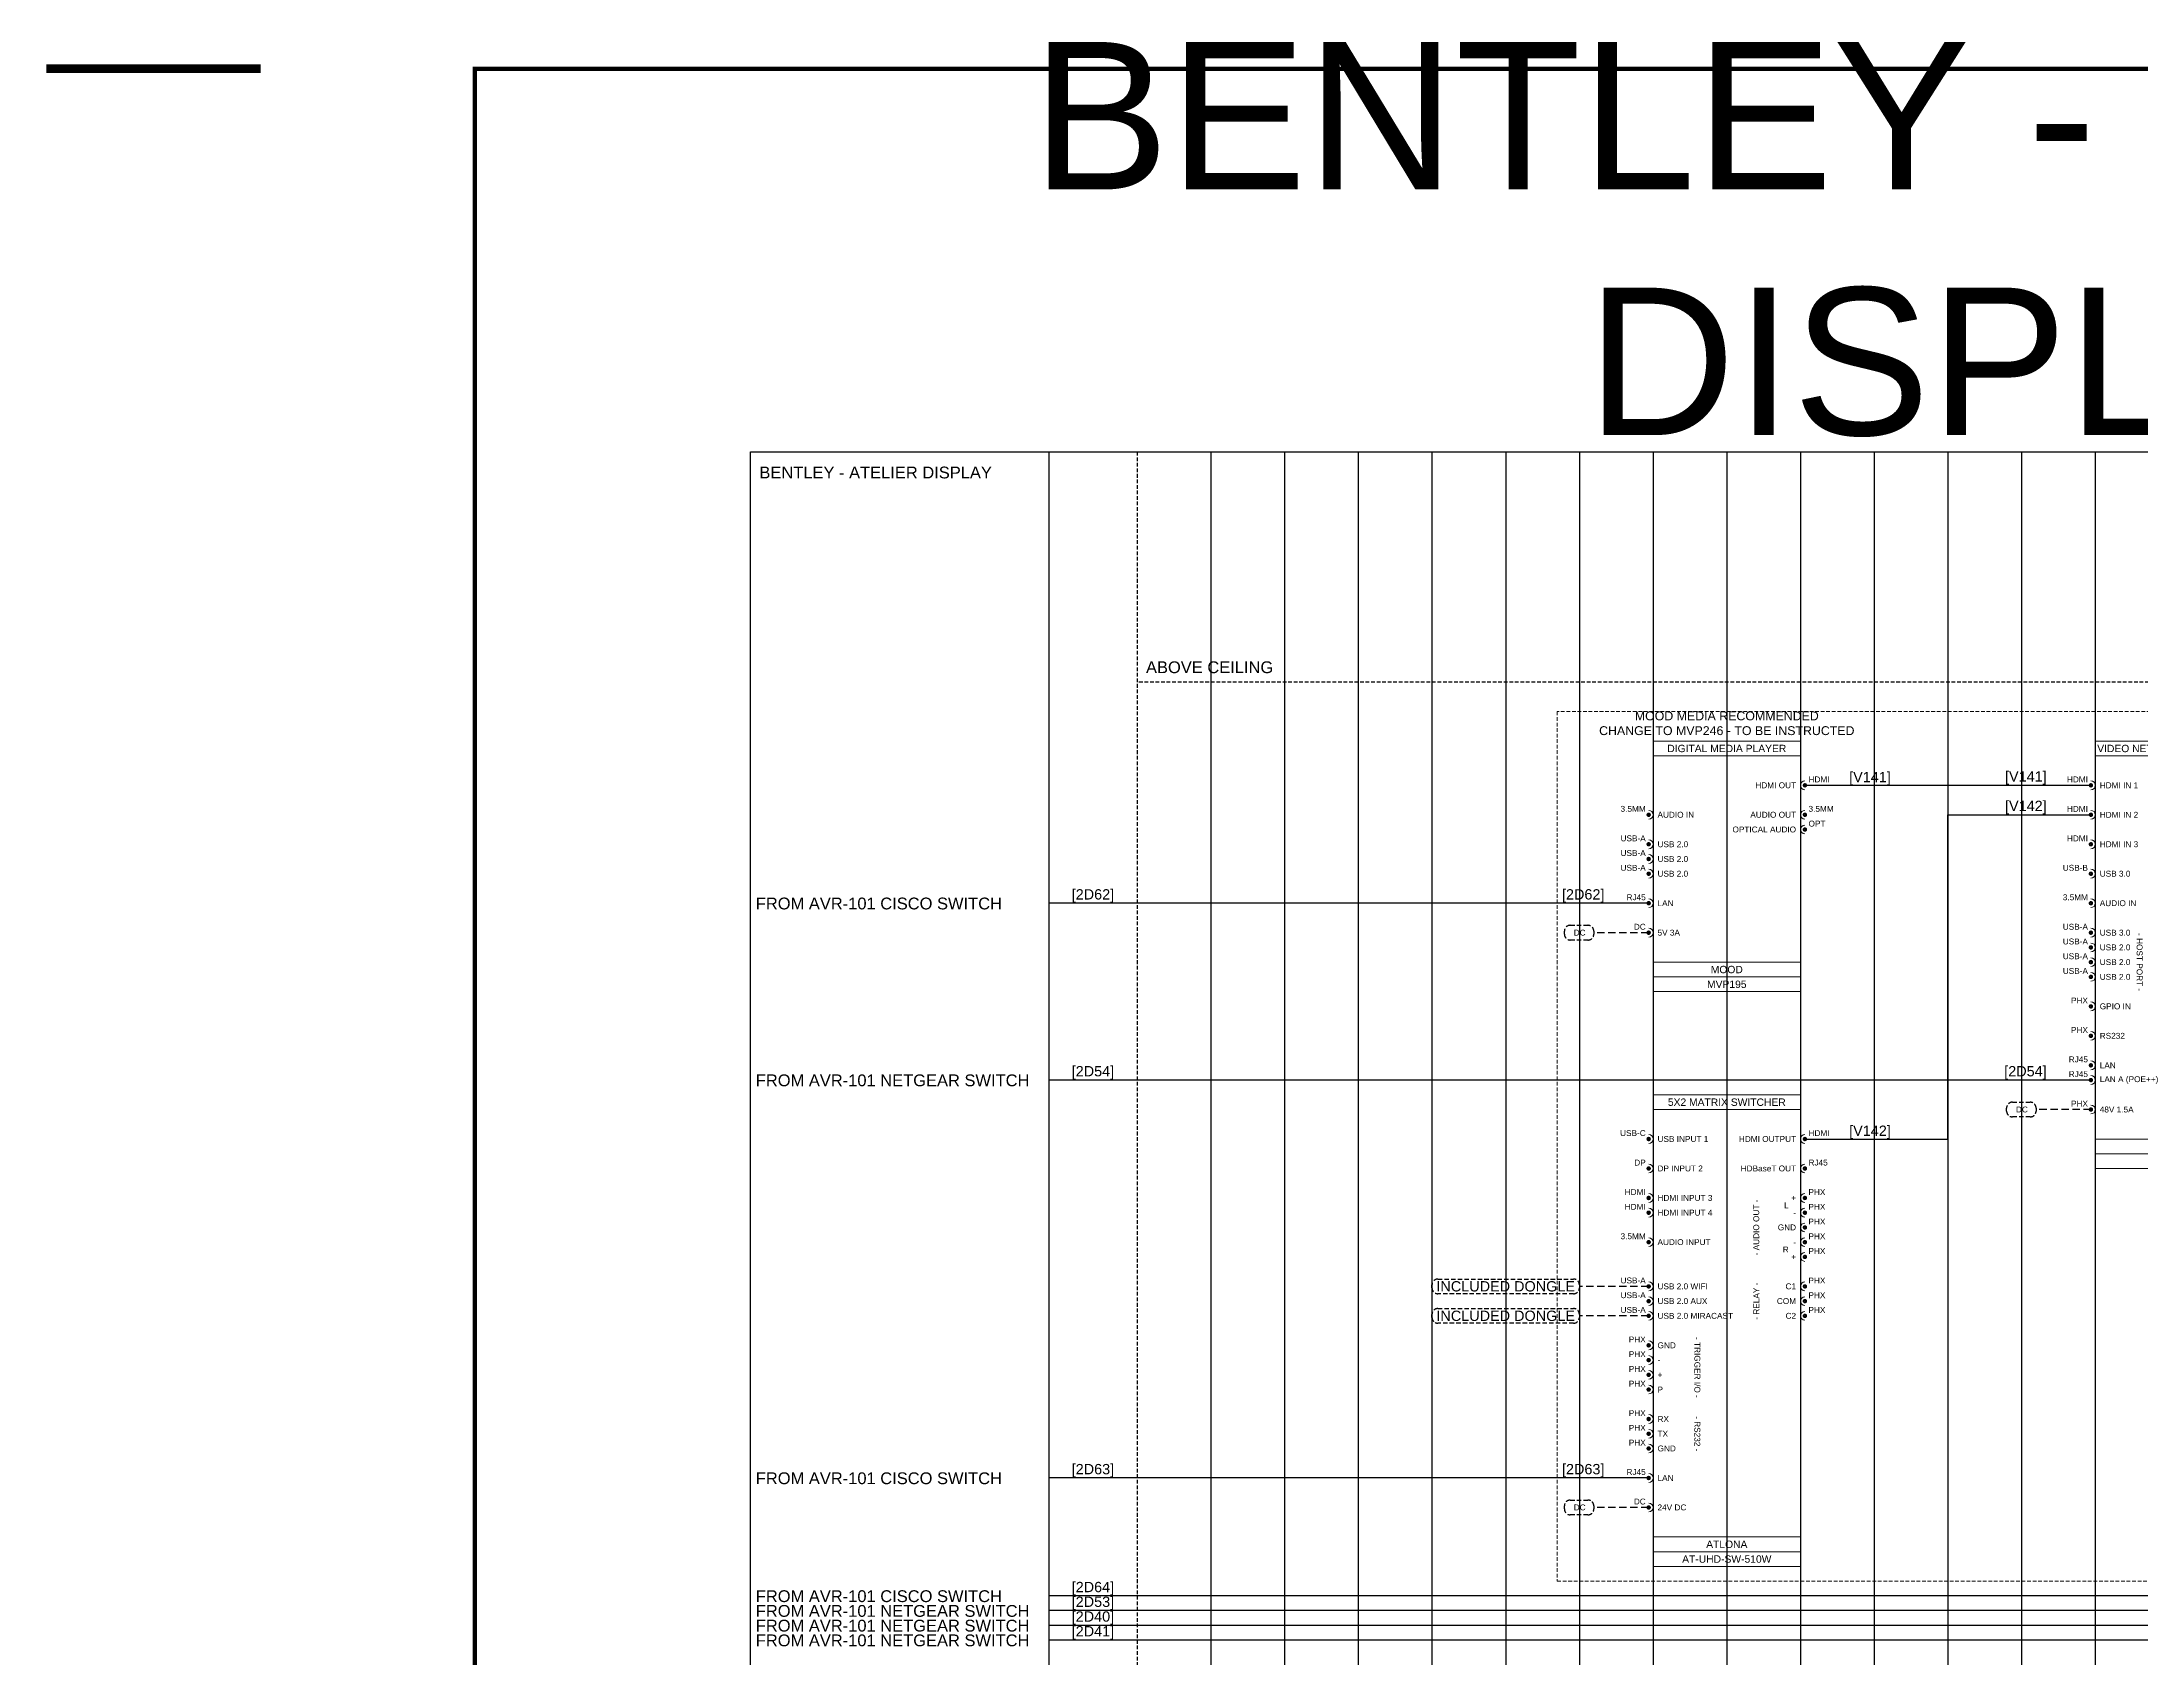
# Model space of a CAD drawing. Header units: millimetres. Extents: x -71336 to -35435, y -26189 to 22712.
# Drawn here: x -46405 to -45692, y -9959 to -9411 of the extents above; entities that cross this region are included whole.
import ezdxf
from ezdxf.enums import TextEntityAlignment as Align
from ezdxf.lldxf.tags import DXFTag

# ---------------------------------------------------------------- set-up
doc = ezdxf.new("R2010")
doc.units = ezdxf.units.MM
doc.linetypes.add('DASHED', pattern=[0.75, 0.5, -0.25])
doc.linetypes.add('DASHED2', pattern=[0.375, 0.25, -0.125])
for name, color, linetype in [('SC - 3 Core Flex', 7, 'DASHED'), ('SC - Cat - Green - Data', 84, 'Continuous'), ('SC - Cat - Green - Data - DS', 84, 'DS'), ('SC - Cat - Green - Data - QLAN', 84, 'QLAN'), ('SC - HDMI', 192, 'Continuous'), ('SC - Text', 7, 'Continuous'), ('SC - USB 2.0', 84, 'DASHED'), ('Text', 7, 'Continuous')]:
    doc.layers.add(name, color=color, linetype=linetype)
doc.layers.add('SC - Equipment', color=7, linetype='Continuous', lineweight=13)
for name, color, linetype, plot in [('SC - Guides', 211, 'Continuous', False), ('SC - Titlesheet - Model', 250, 'Continuous', False), ('SC - Xlines', 252, 'Continuous', False)]:
    doc.layers.add(name, color=color, linetype=linetype, plot=plot)
doc.styles.add('ARIAL', font='arial.ttf')
doc.styles.get("Standard").update_dxf_attribs({"font": 'arial.ttf', "height": 35})
tags = doc.linetypes.add('DS', pattern='A,1.939444,-0.075392,["DS",ARIAL,S=0.5,R=0,X=0,Y=-0.25],-1.06308,1.922084', length=5).pattern_tags.tags
tags[6] = DXFTag(74, 10)
tags = doc.linetypes.add('QLAN', pattern='A,3.942001,-0.106942,["QLAN",ARIAL,S=0.5,R=0,X=0,Y=-0.25],-1.981735,3.969322', length=10).pattern_tags.tags
tags[6] = DXFTag(74, 10)

# ---------------------------------------------------------------- blocks, each defined once
blk = doc.blocks.new('*U189')
at = {"layer": 'SC - Guides', "color": 5, "ltscale": 5, "const_width": 2}
blk.add_lwpolyline([(-415.5, 287), (-465.5, 287)], dxfattribs=at)
at = {"layer": 'SC - Titlesheet - Model', "color": 6, "ltscale": 5, "const_width": 1}
blk.add_lwpolyline([(-365.5, -287), (365.5, -287), (365.5, 287), (-365.5, 287)], close=True, dxfattribs=at)
at = {"layer": 'SC - Titlesheet - Model', "color": 5, "lineweight": 30, "ltscale": 5, "flags": 104}
blk.add_attdef('ADDITIONS', text='', height=5, dxfattribs=at).set_placement((-365.5, -312), align=Align.TOP_LEFT)
blk.add_attdef('CHANGES', text='', height=5, dxfattribs=at).set_placement((0, -312), align=Align.TOP_CENTER)
blk.add_attdef('OMISSIONS', text='', height=5, dxfattribs=at).set_placement((365.5, -312), align=Align.TOP_RIGHT)
blk = doc.blocks.new('QSC NV-32-H - SCHEMATIC')
at = {"layer": 'SC - Equipment'}
for p, q in [((-25, 0), (25, 0)), ((-25, -145), (-25, 0)), ((25, 0), (25, -145)), ((25, -5), (-25, -5)), ((25, -135), (-25, -135)), ((25, -135), (-25, -135)), ((25, -140), (-25, -140)), ((25, -140), (-25, -140)), ((25, -140), (-25, -140)), ((25, -145), (-25, -145))]:
    blk.add_line(p, q, dxfattribs=at)
at = {"layer": 'SC - Equipment', "const_width": 0.7}
for points in [[(-26.1, -15, 1), (-26.9, -15, 1)], [(26.1, -15, -1), (26.9, -15, -1)], [(-26.1, -25, 1), (-26.9, -25, 1)], [(26.1, -25, -1), (26.9, -25, -1)], [(-26.1, -35, 1), (-26.9, -35, 1)], [(-26.1, -45, 1), (-26.9, -45, 1)], [(-26.1, -55, 1), (-26.9, -55, 1)], [(26.1, -55, -1), (26.9, -55, -1)], [(-26.1, -65, 1), (-26.9, -65, 1)], [(-26.1, -70, 1), (-26.9, -70, 1)], [(-26.1, -75, 1), (-26.9, -75, 1)], [(-26.1, -80, 1), (-26.9, -80, 1)], [(-26.1, -90, 1), (-26.9, -90, 1)], [(26.1, -90, -1), (26.9, -90, -1)], [(-26.1, -100, 1), (-26.9, -100, 1)], [(-26.1, -110, 1), (-26.9, -110, 1)], [(-26.1, -115, 1), (-26.9, -115, 1)], [(-26.1, -125, 1), (-26.9, -125, 1)]]:
    blk.add_lwpolyline(points, format="xyb", close=True, dxfattribs=at)
at = {"layer": 'SC - Equipment'}
for centre, start, end in [((-26.5, -15), 270, 90), ((26.5, -15), 90, 270), ((-26.5, -25), 270, 90), ((26.5, -25), 90, 270), ((-26.5, -35), 270, 90), ((-26.5, -45), 270, 90), ((-26.5, -55), 270, 90), ((26.5, -55), 90, 270), ((-26.5, -65), 270, 90), ((-26.5, -70), 270, 90), ((-26.5, -75), 270, 90), ((-26.5, -80), 270, 90), ((-26.5, -90), 270, 90), ((26.5, -90), 90, 270), ((-26.5, -100), 270, 90), ((-26.5, -110), 270, 90), ((-26.5, -115), 270, 90), ((-26.5, -125), 270, 90)]:
    blk.add_arc(centre, 1.5, start, end, dxfattribs=at)
at = {"ltscale": 5}
for tag, p in [('DESCRIPTION', (0, -2.5)), ('BRACKET', (0, -132.5)), ('MODEL', (0, -142.5)), ('MAKE', (0, -137.5))]:
    blk.add_attdef(tag, text='', height=2.5, dxfattribs=at).set_placement(p, align=Align.MIDDLE_CENTER)
at = {"ltscale": 5, "flags": 1}
for tag, p in [('ROOM_TYPE', (45, -5)), ('LOCATION', (45, -10)), ('RACK_EQUIPMENT_(Y/N)', (45, -15)), ('IP_(Y/N)', (45, -30)), ('POE(WATT)', (45, -35)), ('AMP(@240V)', (45, -40)), ('WATT', (45, -45)), ('BTU/H', (45, -50)), ('WEIGHT(KG)', (45, -55)), ('TRANSFORMER_TAPS', (45, -60))]:
    blk.add_attdef(tag, p, '', height=2.5, dxfattribs=at)
at = {"layer": 'SC - Equipment', "ltscale": 5, "char_height": 2}
for s, insert, width, attachment_point in [('HDMI', (-27.5, -13), 5.7736, 6), ('HDMI IN 1', (-23.5, -15), 23.5, 4), ('HDMI OUT 1', (23.5, -15), 23.5, 6), ('HDMI', (27.72, -13), 7.1748, 4), ('HDMI', (-27.5, -23), 5.7736, 6), ('HDMI IN 2', (-23.5, -25), 23.5, 4), ('HDMI OUT 2', (23.5, -25), 23.5, 6), ('HDMI', (27.72, -23), 7.1748, 4), ('HDMI', (-27.5, -33), 5.7736, 6), ('HDMI IN 3', (-23.5, -35), 23.5, 4), ('USB-B', (-27.5, -43), 5.7736, 6), ('USB 3.0', (-23.5, -45), 23.5, 4), ('3.5MM', (-27.5, -53), 5.7736, 6), ('AUDIO IN', (-23.5, -55), 23.5, 4), ('AUDIO OUT', (23.5, -55), 23.5, 6), ('3.5MM', (27.72, -53), 7.1748, 4), ('USB-A', (-27.5, -63), 5.7736, 6), ('USB 3.0', (-23.5, -65), 23.5, 4), ('USB-A', (-27.5, -68), 5.7736, 6), ('USB 2.0', (-23.5, -70), 23.5, 4), ('USB-A', (-27.5, -73), 5.7736, 6), ('USB-A', (-27.5, -78), 5.7736, 6), ('USB 2.0', (-23.5, -75), 23.5, 4), ('USB 2.0', (-23.5, -80), 23.5, 4), ('PHX', (-27.5, -88), 5.7736, 6), ('GPIO IN', (-23.5, -90), 23.5, 4), ('GPIO OUT', (23.5, -90), 23.5, 6), ('PHX', (27.72, -88), 7.1748, 4), ('PHX', (-27.5, -98), 5.7736, 6), ('RS232', (-23.5, -100), 23.5, 4), ('RJ45', (-27.5, -108), 5.7736, 6), ('RJ45', (-27.5, -113), 5.7736, 6), ('LAN', (-23.5, -110), 23.5, 4), ('LAN A (POE++)', (-23.5, -115), 23.5, 4), ('PHX', (-27.5, -123), 5.7736, 6), ('48V 1.5A', (-23.5, -125), 23.5, 4)]:
    blk.add_mtext(s, dxfattribs=dict(at, insert=insert, width=width, attachment_point=attachment_point))
at = {"layer": 'SC - Equipment', "ltscale": 5, "insert": (-10, -74.99), "char_height": 2, "width": 19.6371, "attachment_point": 5, "rotation": 270}
blk.add_mtext('- HOST PORT -', dxfattribs=at)
blk = doc.blocks.new('ATLONA AT-UHD-SW-510W - SCHEMATIC')
at = {"layer": 'SC - 3 Core Flex', "ltscale": 3}
for points in [[(-98, -62.5), (-52, -62.5, -0.414214), (-50, -64.5), (-50, -65.5, -0.414214), (-52, -67.5), (-98, -67.5, -0.414214), (-100, -65.5), (-100, -64.5, -0.414214)], [(-98, -72.5), (-52, -72.5, -0.414214), (-50, -74.5), (-50, -75.5, -0.414214), (-52, -77.5), (-98, -77.5, -0.414214), (-100, -75.5), (-100, -74.5, -0.414214)]]:
    blk.add_lwpolyline(points, format="xyb", close=True, dxfattribs=at)
at = {"layer": 'SC - Equipment'}
for p, q in [((-25, 0), (25, 0)), ((-25, -160), (-25, 0)), ((25, 0), (25, -160)), ((25, -5), (-25, -5)), ((25, -150), (-25, -150)), ((25, -150), (-25, -150)), ((25, -155), (-25, -155)), ((25, -155), (-25, -155)), ((25, -155), (-25, -155)), ((25, -160), (-25, -160))]:
    blk.add_line(p, q, dxfattribs=at)
at = {"layer": 'SC - Equipment', "const_width": 0.7}
for points in [[(-26.1, -15, 1), (-26.9, -15, 1)], [(26.1, -15, -1), (26.9, -15, -1)], [(-26.1, -25, 1), (-26.9, -25, 1)], [(26.1, -25, -1), (26.9, -25, -1)], [(-26.1, -35, 1), (-26.9, -35, 1)], [(26.1, -35, -1), (26.9, -35, -1)], [(-26.1, -40, 1), (-26.9, -40, 1)], [(26.1, -40, -1), (26.9, -40, -1)], [(-26.1, -50, 1), (-26.9, -50, 1)], [(26.1, -45, -1), (26.9, -45, -1)], [(26.1, -50, -1), (26.9, -50, -1)], [(26.1, -55, -1), (26.9, -55, -1)], [(-26.1, -65, 1), (-26.9, -65, 1)], [(-26.1, -70, 1), (-26.9, -70, 1)], [(26.1, -65, -1), (26.9, -65, -1)], [(26.1, -70, -1), (26.9, -70, -1)], [(-26.1, -75, 1), (-26.9, -75, 1)], [(26.1, -75, -1), (26.9, -75, -1)], [(-26.1, -85, 1), (-26.9, -85, 1)], [(-26.1, -90, 1), (-26.9, -90, 1)], [(-26.1, -95, 1), (-26.9, -95, 1)], [(-26.1, -100, 1), (-26.9, -100, 1)], [(-26.1, -110, 1), (-26.9, -110, 1)], [(-26.1, -115, 1), (-26.9, -115, 1)], [(-26.1, -120, 1), (-26.9, -120, 1)], [(-26.1, -130, 1), (-26.9, -130, 1)], [(-26.1, -140, 1), (-26.9, -140, 1)]]:
    blk.add_lwpolyline(points, format="xyb", close=True, dxfattribs=at)
at = {"layer": 'SC - Equipment'}
for centre, start, end in [((-26.5, -15), 270, 90), ((26.5, -15), 90, 270), ((-26.5, -25), 270, 90), ((26.5, -25), 90, 270), ((-26.5, -35), 270, 90), ((26.5, -35), 90, 270), ((-26.5, -40), 270, 90), ((26.5, -40), 90, 270), ((-26.5, -50), 270, 90), ((26.5, -45), 90, 270), ((26.5, -50), 90, 270), ((26.5, -55), 90, 270), ((-26.5, -65), 270, 90), ((26.5, -65), 90, 270), ((-26.5, -70), 270, 90), ((26.5, -70), 90, 270), ((-26.5, -75), 270, 90), ((26.5, -75), 90, 270), ((-26.5, -85), 270, 90), ((-26.5, -90), 270, 90), ((-26.5, -95), 270, 90), ((-26.5, -100), 270, 90), ((-26.5, -110), 270, 90), ((-26.5, -115), 270, 90), ((-26.5, -120), 270, 90), ((-26.5, -130), 270, 90), ((-26.5, -140), 270, 90)]:
    blk.add_arc(centre, 1.5, start, end, dxfattribs=at)
at = {"layer": 'SC - USB 2.0', "ltscale": 5}
for points in [[(-26.5, -65), (-50, -65)], [(-26.5, -75), (-50, -75)]]:
    blk.add_lwpolyline(points, dxfattribs=at)
at = {"ltscale": 5}
for tag, p in [('DESCRIPTION', (0, -2.5)), ('MODEL', (0, -157.5)), ('MAKE', (0, -152.5))]:
    blk.add_attdef(tag, text='', height=2.5, dxfattribs=at).set_placement(p, align=Align.MIDDLE_CENTER)
at = {"ltscale": 5, "flags": 1}
for tag, p in [('ROOM_TYPE', (45, -5)), ('LOCATION', (45, -10)), ('RACK_EQUIPMENT_(Y/N)', (45, -15)), ('IP_(Y/N)', (45, -30)), ('POE(WATT)', (45, -35)), ('AMP(@240V)', (45, -40)), ('WATT', (45, -45)), ('BTU/H', (45, -50)), ('WEIGHT(KG)', (45, -55)), ('TRANSFORMER_TAPS', (45, -60))]:
    blk.add_attdef(tag, p, '', height=2.5, dxfattribs=at)
blk.add_attdef('BRACKET', text='', height=2.5, dxfattribs=at).set_placement((0, -147.5), align=Align.MIDDLE_CENTER)
at = {"layer": 'SC - Equipment', "ltscale": 5, "char_height": 2}
for s, insert, width, attachment_point in [('USB-C', (-27.5, -13), 5.7736, 6), ('USB INPUT 1', (-23.5, -15), 23.5, 4), ('HDMI OUTPUT', (23.5, -15), 23.5, 6), ('HDMI', (27.72, -13), 7.1748, 4), ('DP', (-27.5, -23), 5.7736, 6), ('DP INPUT 2', (-23.5, -25), 23.5, 4), ('HDBaseT OUT', (23.5, -25), 23.5, 6), ('RJ45', (27.72, -23), 7.1748, 4), ('HDMI', (-27.5, -33), 1.5499, 6), ('HDMI INPUT 3', (-23.5, -35), 23.5, 4), ('+', (23.5, -35), 23.5, 6), ('PHX', (27.7, -33), 3.7458, 4), ('HDMI', (-27.5, -38), 1.5499, 6), ('HDMI INPUT 4', (-23.5, -40), 23.5, 4), ('L', (21, -37.5), 23.5, 6), ('-', (23.5, -40), 23.5, 6), ('PHX', (27.7, -38), 3.7458, 4), ('PHX', (27.7, -43), 3.7458, 4), ('3.5MM', (-27.5, -48), 1.5499, 6), ('AUDIO INPUT', (-23.5, -50), 23.5, 4), ('GND', (23.5, -45), 23.5, 6), ('PHX', (27.7, -48), 3.7458, 4), ('R', (21, -52.5), 23.5, 6), ('+', (23.5, -55), 23.5, 6), ('-', (23.5, -50), 23.5, 6), ('PHX', (27.7, -53), 3.7458, 4), ('USB-A', (-27.5, -63), 5.7736, 6), ('USB 2.0 WIFI', (-23.5, -65), 23.5, 4), ('C1', (23.5, -65), 23.5, 6), ('PHX', (27.7, -63), 3.7458, 4), ('USB-A', (-27.5, -68), 5.7736, 6), ('USB 2.0 AUX', (-23.5, -70), 23.5, 4), ('COM', (23.5, -70), 23.5, 6), ('PHX', (27.7, -68), 3.7458, 4), ('USB-A', (-27.5, -73), 5.7736, 6), ('USB 2.0 MIRACAST', (-23.5, -75), 25.8307, 4), ('C2', (23.5, -75), 23.5, 6), ('PHX', (27.7, -73), 3.7458, 4), ('PHX', (-27.5, -83), 5.7736, 6), ('GND', (-23.5, -85), 23.5, 4), ('PHX', (-27.5, -88), 5.7736, 6), ('PHX', (-27.5, -93), 5.7736, 6), ('-', (-23.5, -90), 23.5, 4), ('PHX', (-27.5, -98), 5.7736, 6), ('+', (-23.5, -95), 23.5, 4), ('P', (-23.5, -100), 23.5, 4), ('PHX', (-27.5, -108), 5.7736, 6), ('PHX', (-27.5, -113), 5.7736, 6), ('RX', (-23.5, -110), 23.5, 4), ('PHX', (-27.5, -118), 5.7736, 6), ('TX', (-23.5, -115), 23.5, 4), ('GND', (-23.5, -120), 23.5, 4), ('RJ45', (-27.5, -128), 1.5499, 6), ('LAN', (-23.5, -130), 23.5, 4), ('DC', (-27.5, -138), 5.7736, 6), ('24V DC', (-23.5, -140), 23.5, 4)]:
    blk.add_mtext(s, dxfattribs=dict(at, insert=insert, width=width, attachment_point=attachment_point))
at = {"layer": 'SC - Equipment', "ltscale": 5, "char_height": 2, "attachment_point": 5}
for s, insert, width, rotation in [('- AUDIO OUT -', (10, -45), 24.8632, 90), ('- RELAY -', (10, -70), 24.8632, 90), ('- TRIGGER I/O -', (-10, -92.49), 20.7332, 270), ('- RS232 -', (-10, -115.01), 20.7332, 270)]:
    blk.add_mtext(s, dxfattribs=dict(at, insert=insert, width=width, rotation=rotation))
at = {"layer": 'SC - Text', "char_height": 3.5, "width": 134.0256, "attachment_point": 5}
for insert in [(-75, -65), (-75, -75)]:
    blk.add_mtext('INCLUDED DONGLE', dxfattribs=dict(at, insert=insert))
blk = doc.blocks.new('MOOD MVP195 - SCHEMATIC')
at = {"layer": 'SC - Equipment'}
for p, q in [((-25, 0), (25, 0)), ((-25, -85), (-25, 0)), ((25, 0), (25, -85)), ((25, -5), (-25, -5)), ((25, -75), (-25, -75)), ((25, -75), (-25, -75)), ((25, -80), (-25, -80)), ((25, -80), (-25, -80)), ((25, -80), (-25, -80)), ((25, -85), (-25, -85))]:
    blk.add_line(p, q, dxfattribs=at)
at = {"layer": 'SC - Equipment', "const_width": 0.7}
for points in [[(26.1, -15, -1), (26.9, -15, -1)], [(-26.1, -25, 1), (-26.9, -25, 1)], [(26.1, -25, -1), (26.9, -25, -1)], [(-26.1, -35, 1), (-26.9, -35, 1)], [(26.1, -30, -1), (26.9, -30, -1)], [(-26.1, -40, 1), (-26.9, -40, 1)], [(-26.1, -45, 1), (-26.9, -45, 1)], [(-26.1, -55, 1), (-26.9, -55, 1)], [(-26.1, -65, 1), (-26.9, -65, 1)]]:
    blk.add_lwpolyline(points, format="xyb", close=True, dxfattribs=at)
at = {"layer": 'SC - Equipment'}
for centre, start, end in [((26.5, -15), 90, 270), ((-26.5, -25), 270, 90), ((26.5, -25), 90, 270), ((-26.5, -35), 270, 90), ((26.5, -30), 90, 270), ((-26.5, -40), 270, 90), ((-26.5, -45), 270, 90), ((-26.5, -55), 270, 90), ((-26.5, -65), 270, 90)]:
    blk.add_arc(centre, 1.5, start, end, dxfattribs=at)
at = {"ltscale": 5}
for tag, p in [('DESCRIPTION', (0, -2.5)), ('MAKE', (0, -77.5)), ('MODEL', (0, -82.5))]:
    blk.add_attdef(tag, text='', height=2.5, dxfattribs=at).set_placement(p, align=Align.MIDDLE_CENTER)
at = {"ltscale": 5, "flags": 1}
for tag, p in [('ROOM_TYPE', (45, -5)), ('LOCATION', (45, -10)), ('RACK_EQUIPMENT_(Y/N)', (45, -15)), ('IP_(Y/N)', (45, -30)), ('POE(WATT)', (45, -35)), ('AMP(@240V)', (45, -40)), ('WATT', (45, -45)), ('BTU/H', (45, -50)), ('WEIGHT(KG)', (45, -55)), ('TRANSFORMER_TAPS', (45, -60))]:
    blk.add_attdef(tag, p, '', height=2.5, dxfattribs=at)
blk.add_attdef('BRACKET', text='', height=2.5, dxfattribs=at).set_placement((0, -72.5), align=Align.MIDDLE_CENTER)
at = {"layer": 'SC - Equipment', "ltscale": 5, "char_height": 2}
for s, insert, width, attachment_point in [('HDMI OUT', (23.5, -15), 23.5, 6), ('HDMI', (27.72, -13), 7.1748, 4), ('3.5MM', (-27.5, -23), 5.7736, 6), ('AUDIO IN', (-23.5, -25), 23.5, 4), ('AUDIO OUT', (23.5, -25), 23.5, 6), ('3.5MM', (27.72, -23), 7.1748, 4), ('OPT', (27.72, -28), 7.1748, 4), ('USB-A', (-27.5, -33), 5.7736, 6), ('USB 2.0', (-23.5, -35), 23.5, 4), ('OPTICAL AUDIO ', (23.5, -30), 23.5, 6), ('USB-A', (-27.5, -38), 5.7736, 6), ('USB-A', (-27.5, -43), 5.7736, 6), ('USB 2.0', (-23.5, -40), 23.5, 4), ('USB 2.0', (-23.5, -45), 23.5, 4), ('RJ45', (-27.5, -53), 5.7736, 6), ('LAN', (-23.5, -55), 23.5, 4), ('DC', (-27.5, -63), 5.7736, 6), ('5V 3A', (-23.5, -65), 23.5, 4)]:
    blk.add_mtext(s, dxfattribs=dict(at, insert=insert, width=width, attachment_point=attachment_point))

msp = doc.modelspace()

# ---------------------------------------------------------------- linework, layer by layer
at = {"color": 30, "linetype": 'DASHED2', "ltscale": 5}
msp.add_line((-46033.322, -9549.764), (-46033.322, -10226.008), dxfattribs=at)
at = {"color": 31, "linetype": 'DASHED2', "ltscale": 5}
msp.add_line((-45433.322, -9627.886), (-46033.322, -9627.886), dxfattribs=at)
at = {"layer": 'SC - 3 Core Flex', "ltscale": 3}
for points in [[(-45886.42, -9710.386), (-45880.42, -9710.386, -0.4142136), (-45878.42, -9712.386), (-45878.42, -9713.386, -0.4142136), (-45880.42, -9715.386), (-45886.42, -9715.386, -0.4142136), (-45888.42, -9713.386), (-45888.42, -9712.386, -0.4142136)], [(-45736.42, -9770.386), (-45730.42, -9770.386, -0.4142136), (-45728.42, -9772.386), (-45728.42, -9773.386, -0.4142136), (-45730.42, -9775.386), (-45736.42, -9775.386, -0.4142136), (-45738.42, -9773.386), (-45738.42, -9772.386, -0.4142136)], [(-45886.42, -9905.386), (-45880.42, -9905.386, -0.4142136), (-45878.42, -9907.386), (-45878.42, -9908.386, -0.4142136), (-45880.42, -9910.386), (-45886.42, -9910.386, -0.4142136), (-45888.42, -9908.386), (-45888.42, -9907.386, -0.4142136)]]:
    msp.add_lwpolyline(points, format="xyb", close=True, dxfattribs=at)
at = {"layer": 'SC - 3 Core Flex', "ltscale": 5}
for points in [[(-45859.822, -9712.886), (-45878.42, -9712.886)], [(-45709.822, -9772.886), (-45728.42, -9772.886)], [(-45859.822, -9907.886), (-45878.42, -9907.886)]]:
    msp.add_lwpolyline(points, dxfattribs=at)
at = {"layer": 'SC - Cat - Green - Data', "ltscale": 5}
for points in [[(-45559.822, -9712.886), (-45608.322, -9712.886), (-45608.322, -9937.886), (-46063.322, -9937.886)], [(-45859.822, -9897.886), (-46063.322, -9897.886)]]:
    msp.add_lwpolyline(points, dxfattribs=at)
at = {"layer": 'SC - Cat - Green - Data - DS', "ltscale": 5}
msp.add_lwpolyline([(-45859.822, -9702.886), (-46063.322, -9702.886)], dxfattribs=at)
at = {"layer": 'SC - Cat - Green - Data - QLAN', "ltscale": 5}
for points in [[(-45709.822, -9762.886), (-46063.322, -9762.886)], [(-45559.822, -9777.886), (-45603.322, -9777.886), (-45603.322, -9942.886), (-46063.322, -9942.886)], [(-45547.753, -9832.886), (-45598.322, -9832.886), (-45598.322, -9947.886), (-46063.322, -9947.886)], [(-45547.753, -9877.886), (-45593.322, -9877.886), (-45593.322, -9952.886), (-46063.322, -9952.886)]]:
    msp.add_lwpolyline(points, dxfattribs=at)
at = {"layer": 'SC - Equipment', "color": 251, "linetype": 'DASHED2', "ltscale": 5, "true_color": 0x636466}
msp.add_lwpolyline([(-45625.821, -9637.886), (-45890.821, -9637.886), (-45890.822, -9932.886), (-45625.822, -9932.886)], close=True, dxfattribs=at)
at = {"layer": 'SC - HDMI', "ltscale": 5}
for points in [[(-45806.822, -9662.886), (-45709.822, -9662.886)], [(-45806.822, -9782.886), (-45758.322, -9782.886), (-45758.322, -9672.886), (-45709.822, -9672.886)]]:
    msp.add_lwpolyline(points, dxfattribs=at)
at = {"layer": 'SC - Xlines', "ltscale": 5, "transparency": 33554687}
msp.add_lwpolyline([(-46164.459, -9549.764), (-45302.185, -9549.764), (-45302.185, -10226.008), (-46164.459, -10226.008)], close=True, dxfattribs=at)
at = {"layer": 'SC - Xlines', "ltscale": 5}
for points in [[(-46063.322, -9549.764), (-46063.322, -10226.008)], [(-45983.322, -9549.764), (-45983.322, -10226.008)], [(-45933.322, -9549.764), (-45933.322, -10226.008)], [(-45883.322, -9549.764), (-45883.322, -10226.008)], [(-45833.322, -9549.764), (-45833.322, -10226.008)], [(-45783.322, -9549.764), (-45783.322, -10226.008)], [(-45733.322, -9549.764), (-45733.322, -10226.008)]]:
    msp.add_lwpolyline(points, dxfattribs=at)
at = {"layer": 'SC - Xlines', "color": 250, "ltscale": 5}
for points in [[(-46008.322, -9549.764), (-46008.322, -10226.008)], [(-45958.322, -9549.764), (-45958.322, -10226.008)], [(-45908.322, -9549.764), (-45908.322, -10226.008)], [(-45858.322, -9549.764), (-45858.322, -10226.008)], [(-45808.322, -9549.764), (-45808.322, -10226.008)], [(-45758.322, -9549.764), (-45758.322, -10226.008)], [(-45708.322, -9549.764), (-45708.322, -10226.008)]]:
    msp.add_lwpolyline(points, dxfattribs=at)

# ---------------------------------------------------------------- block references
at = {"xscale": 1.453726663415115, "yscale": 1.453726663415115, "zscale": 1.453726663415115}
msp.add_blockref('*U189', (-45726.622, -9836.989), dxfattribs=at)
at = {"ltscale": 5}
for name, p, values in [('MOOD MVP195 - SCHEMATIC', (-45833.322, -9647.886), {'DESCRIPTION': 'DIGITAL MEDIA PLAYER', 'MAKE': 'MOOD', 'MODEL': 'MVP195'}), ('QSC NV-32-H - SCHEMATIC', (-45683.322, -9647.886), {'DESCRIPTION': 'VIDEO NETWORK ENDPOINT', 'MAKE': 'QSC', 'MODEL': 'NV-32-H', 'BRACKET': 'N/A'}), ('ATLONA AT-UHD-SW-510W - SCHEMATIC', (-45833.322, -9767.886), {'DESCRIPTION': '5X2 MATRIX SWITCHER', 'MAKE': 'ATLONA', 'MODEL': 'AT-UHD-SW-510W'})]:
    msp.add_blockref(name, p, dxfattribs=at).add_auto_attribs(values)

# ---------------------------------------------------------------- texts
at = {"layer": 'SC - Text', "style": 'ARIAL'}
for insert, char_height, width, attachment_point in [((-45733.322, -9544.764), 50, 671.2165, 8), ((-46161.459, -9554.764), 4, 104.71098, 1)]:
    msp.add_mtext('BENTLEY - ATELIER DISPLAY', dxfattribs=dict(at, insert=insert, char_height=char_height, width=width, attachment_point=attachment_point))
at = {"layer": 'SC - Text', "insert": (-46030.322, -9624.886), "char_height": 4, "attachment_point": 7, "style": 'ARIAL'}
msp.add_mtext('ABOVE CEILING', dxfattribs=at)
at = {"layer": 'SC - Text', "color": 6, "insert": (-45833.322, -9645.886), "char_height": 3, "width": 134.02561, "attachment_point": 8}
msp.add_mtext('MOOD MEDIA RECOMMENDED \\PCHANGE TO MVP246 - TO BE INSTRUCTED', dxfattribs=at)
at = {"layer": 'SC - Text'}
for s, insert, char_height, width, attachment_point in [('[V141]', (-45791.822, -9662.886), 3.5, 15.57197, 7), ('[V141]', (-45724.822, -9662.686), 3.5, 14.6761, 9), ('[V142]', (-45724.822, -9672.686), 3.5, 14.6761, 9), ('FROM AVR-101 CISCO SWITCH', (-46162.678, -9703.01), 4, 112.13429, 4), ('[2D62]', (-46048.322, -9702.686), 3.5, 12.99494, 8), ('[2D62]', (-45874.822, -9702.686), 3.5, 14.6761, 9), ('[2D54]', (-46048.322, -9762.686), 3.5, 12.99494, 8), ('[2D54]', (-45724.822, -9762.686), 3.5, 14.6761, 9), ('FROM AVR-101 NETGEAR SWITCH', (-46162.678, -9763.01), 4, 112.13429, 4), ('[V142]', (-45791.822, -9782.886), 3.5, 15.57197, 7), ('[2D63]', (-46048.322, -9897.686), 3.5, 12.99494, 8), ('[2D63]', (-45874.822, -9897.686), 3.5, 14.6761, 9), ('FROM AVR-101 CISCO SWITCH', (-46162.678, -9898.01), 4, 112.13429, 4), ('FROM AVR-101 CISCO SWITCH', (-46162.678, -9938.01), 4, 112.13429, 4), ('[2D64]', (-46048.322, -9937.686), 3.5, 12.99494, 8), ('FROM AVR-101 NETGEAR SWITCH', (-46162.678, -9943.01), 4, 112.13429, 4), ('[2D53]', (-46048.322, -9942.686), 3.5, 12.99494, 8), ('[2D40]', (-46048.322, -9947.686), 3.5, 12.99494, 8), ('FROM AVR-101 NETGEAR SWITCH', (-46162.678, -9948.01), 4, 112.13429, 4), ('[2D41]', (-46048.322, -9952.686), 3.5, 12.99494, 8), ('FROM AVR-101 NETGEAR SWITCH', (-46162.678, -9953.01), 4, 112.13429, 4)]:
    msp.add_mtext(s, dxfattribs=dict(at, insert=insert, char_height=char_height, width=width, attachment_point=attachment_point))
at = {"layer": 'Text', "char_height": 2, "width": 143.97126, "attachment_point": 5}
for insert in [(-45883.22, -9712.886), (-45733.22, -9772.886), (-45883.22, -9907.886)]:
    msp.add_mtext('DC', dxfattribs=dict(at, insert=insert))

doc.saveas('drawing.dxf')
